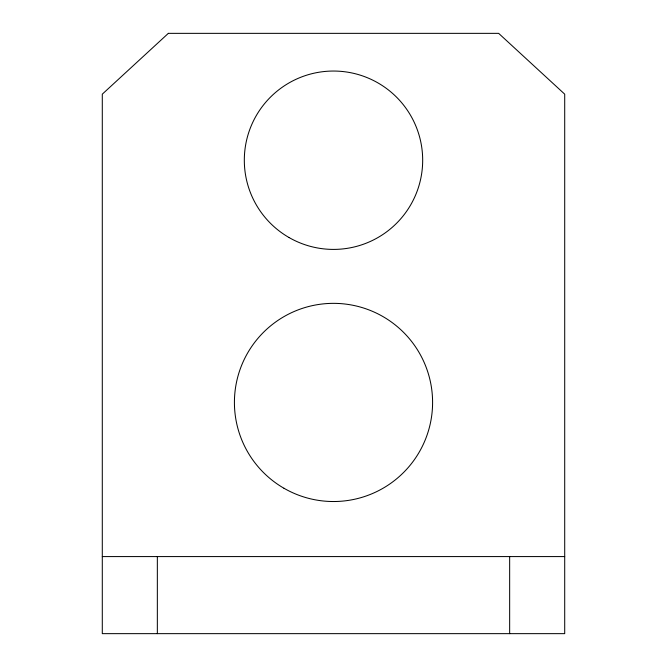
<?xml version="1.0" encoding="UTF-8"?>
<svg xmlns="http://www.w3.org/2000/svg" width="667" height="667" viewBox="0 0 667 667"><rect width="100%" height="100%" fill="white"/><g stroke="black" fill="none" stroke-linecap="round" stroke-linejoin="round"><path stroke-width="1" d="M102.293 556.578L564.707 556.578M509.655 556.578L509.655 633.65M157.345 556.578L157.345 633.65M168.351 33.35L102.293 94.164L102.293 633.65L564.707 633.65L564.707 94.164L498.649 33.35L168.351 33.35M283.959 488.252A99.091 99.091 0 0 0 432.591 402.443A99.091 99.091 0 0 0 283.959 316.625A99.091 99.091 0 0 0 283.959 488.252M288.911 237.46A89.178 89.178 0 0 0 422.678 160.222A89.178 89.178 0 0 0 288.911 82.991A89.178 89.178 0 0 0 288.911 237.46"/></g></svg>
